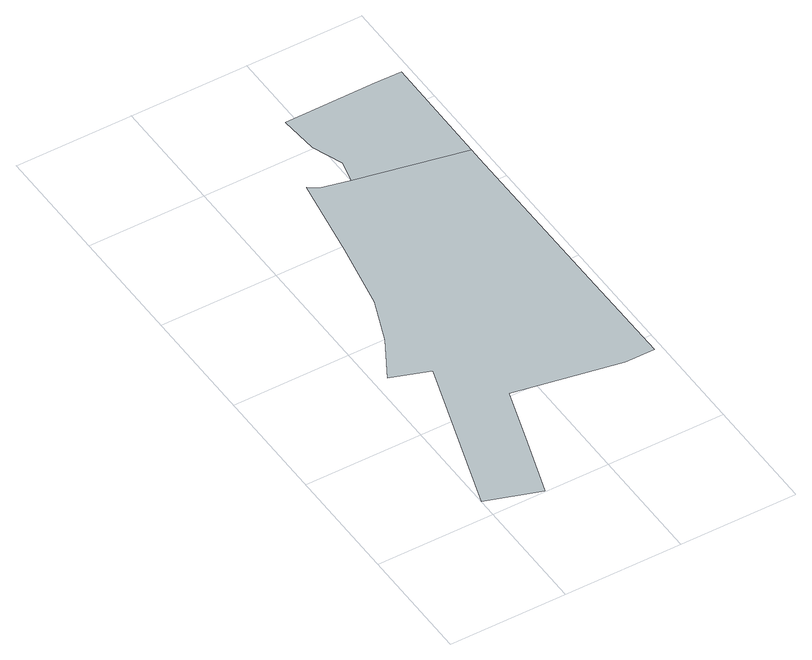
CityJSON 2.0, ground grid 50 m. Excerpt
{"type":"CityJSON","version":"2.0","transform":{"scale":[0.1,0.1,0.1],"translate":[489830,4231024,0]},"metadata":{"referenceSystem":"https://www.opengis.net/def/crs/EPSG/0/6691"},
"CityObjects":{
"object1":{"type":"GenericCityObject","attributes":{"name":"長町駅前第一地区","function":"19","validFromType":"3","custodian":"仙台市","notificationNumber":"仙台市告示第107号","finalNotificationDate":"2013-03-08","finalNotificationNumber":"仙台市告示第107号","prefecture":"04","city":"04100","maximumFloorAreaRate":500,"minimumFloorAreaRate":200,"maximumBuildingCoverageRate":70,"minimumBuildingArea":200},"geometry":[{"type":"MultiSurface","lod":"1","boundaries":[[[0,1,2,3,4,5,6,7,8,9,10,11,12,13,14,15,16]]]}]},
"object2":{"type":"GenericCityObject","attributes":{"name":"長町三丁目地区","function":"19","validFromType":"3","custodian":"仙台市","notificationNumber":"仙台市告示第107号","finalNotificationDate":"2013-03-08","finalNotificationNumber":"仙台市告示第107号","prefecture":"04","city":"04100","maximumFloorAreaRate":500,"minimumFloorAreaRate":200,"maximumBuildingCoverageRate":70,"minimumBuildingArea":200},"geometry":[{"type":"MultiSurface","lod":"1","boundaries":[[[17,18,19,20,21,22,0,16]]]}]}
},
"vertices":[
[502,1780,0],[382,1811,0],[343,1838,0],[286,1483,0],[231,1190,0],[156,998,0],[57,822,0],[219,764,0],[1,83,0],[228,6,0],[309,254,0],[391,515,0],[843,429,0],[968,429,0],[966,836,0],[962,1627,0],[962,1685,0],
[962,1718,0],[964,2172,0],[851,2173,0],[461,2171,0],[475,2006,0],[523,1877,0]
]}
